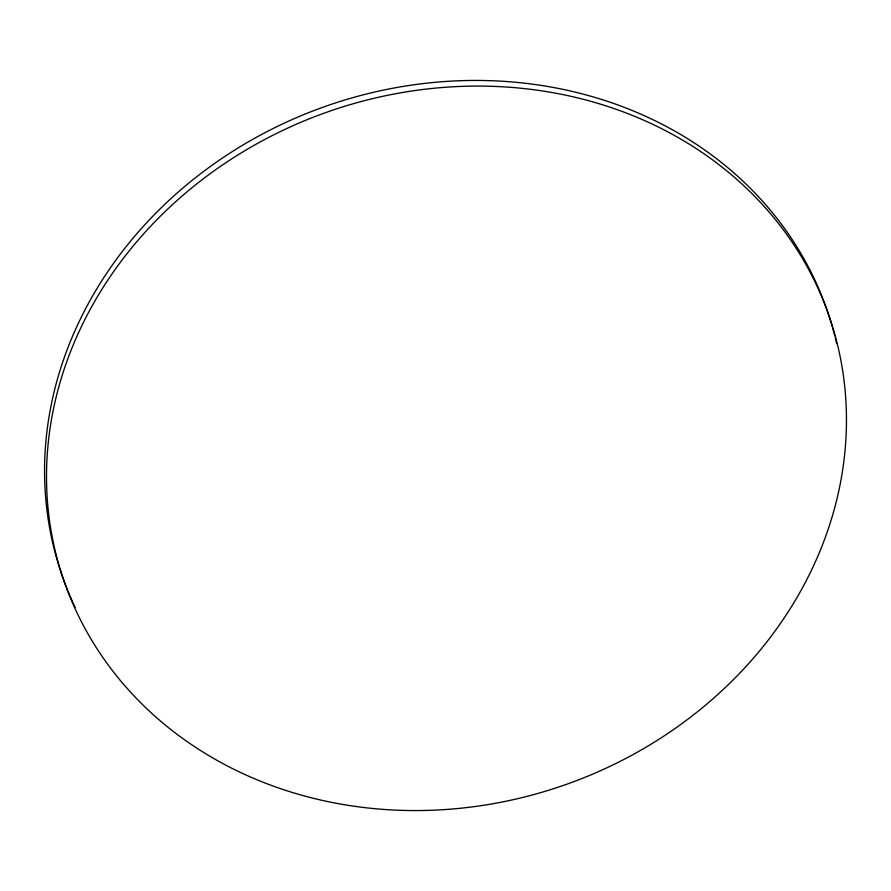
<?xml version="1.0" encoding="UTF-8"?>
<svg xmlns="http://www.w3.org/2000/svg" width="891" height="891" viewBox="0 0 891 891"><rect width="100%" height="100%" fill="white"/><g stroke="black" fill="none" stroke-linecap="round" stroke-linejoin="round"><path stroke-width="1.34" d="M66.246 586.757A404.848 356.79 -19.1 0 1 330.739 104.514A404.848 356.79 -19.1 0 1 832.45 327.275M832.751 328.356A404.848 356.79 -19.1 0 1 834.778 335.94M835.324 338.112A404.848 356.79 -19.1 0 1 835.847 340.295M836.103 341.387A404.848 356.79 -19.1 0 1 836.616 343.581M75.145 607.339A404.848 356.79 -19.1 0 1 73.251 603.274M72.784 602.249A404.848 356.79 -19.1 0 1 66.647 587.793M355.119 806.377A404.848 356.79 -19.1 0 0 829.387 316.873A404.848 356.79 -19.1 0 0 154.923 221.725A404.848 356.79 -19.1 0 0 355.119 806.377"/></g></svg>
